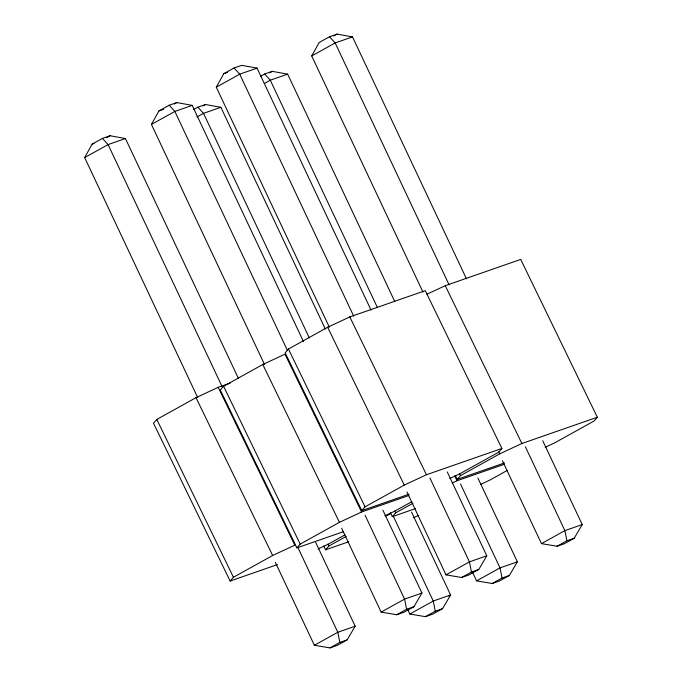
<?xml version="1.0" encoding="UTF-8"?>
<svg xmlns="http://www.w3.org/2000/svg" width="682" height="682" viewBox="0 0 682 682"><rect width="100%" height="100%" fill="white"/><g stroke="black" fill="none" stroke-linecap="round" stroke-linejoin="round"><path stroke-width="1.02" d="M197.703 397.572L84.662 157.585L92.13 144.115L102.436 138.395L110.066 135.744L125.445 138.54L238.487 378.527M264.48 364.41L151.43 124.422L158.906 110.953L169.213 105.233L176.843 102.581L192.213 105.378L303.447 341.512M329.338 327.164L216.288 87.177L223.764 73.707L234.071 67.987L241.701 65.336L257.071 68.132L371.025 310.046M422.959 292.075L311.725 55.941L319.202 42.48L329.508 36.76L337.138 34.1L352.509 36.896L466.462 278.81M275.34 562.377L314.385 645.266L329.986 647.9L337.283 645.36L347.129 639.895L355.169 626.221L315.672 542.369M341.656 528.252L381.153 612.104L396.753 614.738L404.051 612.197L413.906 606.733L421.936 593.059L382.892 510.17M407.555 609.214L409.822 614.03L425.423 616.664L432.72 614.124L442.567 608.659L450.606 594.985L411.561 512.105M406.975 491.969L446.011 574.858L461.612 577.492L468.909 574.952L478.764 569.487L486.795 555.813L447.298 471.961M472.507 572.198L476.599 580.876L492.199 583.502L499.488 580.962L509.343 575.497L517.374 561.832L477.877 477.98M502.412 460.742L541.457 543.622L557.058 546.256L564.355 543.716L574.201 538.251L582.232 524.586L542.736 440.734M230.252 383.122L218.18 387.325L196.015 397.674L156.8 419.439L153.501 423.224L230.132 581.047L277.421 564.585M408.876 495.524L361.588 511.986L284.957 354.163L262.792 364.512L223.577 386.276L220.269 390.061L296.909 547.885L343.182 531.772M449.745 478.517L459.387 474.024L498.602 452.251L501.901 448.475L425.27 290.651L349.815 316.917L327.65 327.266L288.435 349.031L285.127 352.816L361.767 510.639L409.055 494.177M230.132 581.047L233.44 577.262L272.655 555.498L294.82 545.148L218.18 387.325M296.909 547.885L300.208 544.1L339.423 522.335L361.588 511.986M323.72 545.984L325.578 549.811L328.877 546.026L346.2 536.41M361.767 510.639L365.066 506.854L404.281 485.09L426.446 474.74L501.901 448.475M390.488 512.83L392.346 516.649L395.645 512.873L412.977 503.248M455.346 475.584L457.204 479.403L460.503 475.627L499.718 453.854L521.883 443.505L597.338 417.239L520.707 259.416L445.252 285.681L426.941 294.232M597.338 417.239L594.039 421.024L554.824 442.788L545.191 447.29M106.639 137.645L110.066 135.744M174.268 104.005L176.843 102.581M84.662 157.585L108.088 144.584L125.445 138.54M216.288 87.177L239.714 74.176L257.071 68.132M151.43 124.422L174.856 111.422L192.213 105.378M193.586 109.546L197.874 107.168L205.512 104.508L220.883 107.304L325.305 328.98M202.929 105.94L205.512 104.508M260.353 76.384L264.65 74.006L272.28 71.346L287.651 74.142L394.793 301.606M333.703 36.01L337.138 34.1M269.705 72.778L272.28 71.346M196.962 116.989L203.526 113.348L220.883 107.304M311.725 55.941L335.16 42.94L352.509 36.896M264.556 83.374L270.294 80.186L287.651 74.142M345.083 534.807L327.752 544.424L318.119 548.925M411.851 501.645L394.528 511.27L384.887 515.763M507.297 470.418L489.966 480.034L480.333 484.535M314.385 645.266L337.812 632.265L355.169 626.221M446.011 574.858L469.446 561.857L486.795 555.813M381.153 612.104L404.588 599.103L421.936 593.059M329.986 647.9L339.832 642.435L347.129 639.895M461.612 577.492L471.467 572.028L478.764 569.487M396.753 614.738L406.608 609.273L413.906 606.733M409.822 614.03L433.249 601.03L450.606 594.985L448.807 595.991M541.457 543.622L564.884 530.622L582.232 524.586M476.599 580.876L500.025 567.867L517.374 561.832M425.423 616.664L435.278 611.2L442.567 608.659M557.058 546.256L566.904 540.792L574.201 538.251M492.199 583.502L502.046 578.038L509.343 575.497M452.209 483.001L457.025 480.75L504.313 464.289M385.441 516.163L390.257 513.913M413.556 517.698L418.373 515.447M223.764 73.707L227.583 72.377M158.906 110.953L163.671 109.29M92.13 144.115L94.039 143.45M457.204 479.403L504.492 462.942M392.346 516.649L415.483 508.593M325.578 549.811L348.715 541.755M329.508 36.76L335.16 42.94L449.114 284.854M264.65 74.006L270.294 80.186L377.444 307.642M234.071 67.987L239.714 74.176L353.668 316.09M197.874 107.168L203.526 113.348L309.313 337.914M169.213 105.233L174.856 111.422L287.454 350.446M102.436 138.395L108.088 144.584L222.042 386.498M445.252 285.681L521.883 443.505M498.789 451.944L499.718 453.854M459.574 473.709L460.503 475.627M454.706 475.968L457.025 480.75M349.815 316.917L426.446 474.74M327.65 327.266L404.281 485.09M394.716 510.954L395.645 512.873M288.435 349.031L365.066 506.854M262.792 364.512L339.423 522.335M327.948 544.117L328.877 546.026M223.577 386.276L300.208 544.1M196.015 397.674L272.655 555.498M156.8 419.439L233.44 577.262M525.387 446.77L564.884 530.622L566.904 540.792M460.521 484.015L500.025 567.867L502.046 578.038M429.941 478.005L469.446 561.857L471.467 572.028M393.753 517.178L433.249 601.03L435.278 611.2M365.083 515.251L404.588 599.103L406.608 609.273M298.315 548.413L337.812 632.265L339.832 642.435"/></g></svg>
